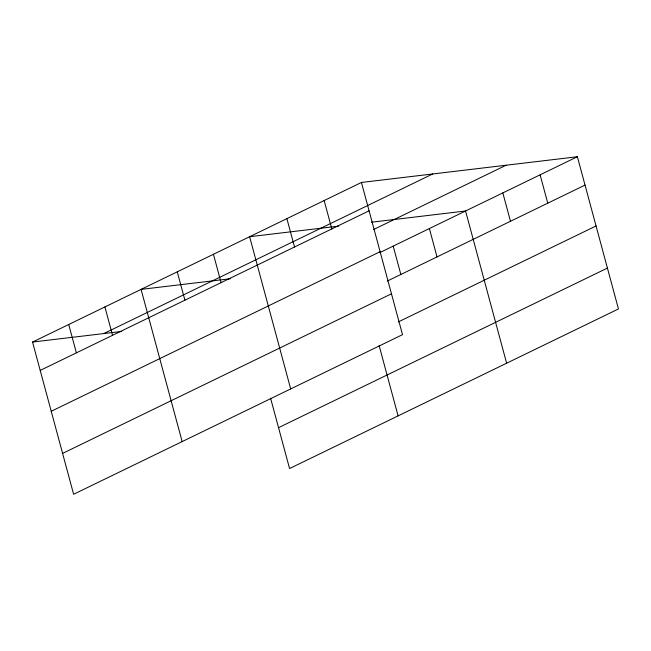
<?xml version="1.0" encoding="UTF-8"?>
<svg xmlns="http://www.w3.org/2000/svg" width="651" height="651" viewBox="0 0 651 651"><rect width="100%" height="100%" fill="white"/><g stroke="black" fill="none" stroke-linecap="round" stroke-linejoin="round"><path stroke-width="0.98" d="M361.435 182.459L402.505 334.671L73.62 494.264L32.55 342.052L361.435 182.459L577.38 156.736L618.45 308.948L289.565 468.541L270.604 398.29M103.81 333.564L432.695 173.972M40.199 370.419L369.093 210.818M373.495 229.583L506.12 165.224M51.234 411.286L380.119 251.693M379.639 252.694L577.38 156.736M387.288 281.053L585.029 185.096M62.594 453.397L391.479 293.796M398.314 321.92L596.064 225.962M278.538 427.674L607.424 268.074M338.74 226.109L249.618 236.72L290.688 388.932M371.477 222.203L465.555 210.997L506.624 363.209M230.202 278.774L141.08 289.386L182.15 441.598M32.55 342.052L121.672 331.44M540.11 174.818L547.76 203.185M502.832 192.908L510.482 221.275M429.383 228.55L437.033 256.917M393.204 246.111L400.853 274.47M379.142 345.624L398.095 415.875M324.165 200.549L331.815 228.908M286.888 218.63L294.545 246.998M213.438 254.281L221.088 282.64M177.259 271.833L184.917 300.192M104.909 306.946L112.558 335.306M68.729 324.499L76.379 352.866"/></g></svg>
